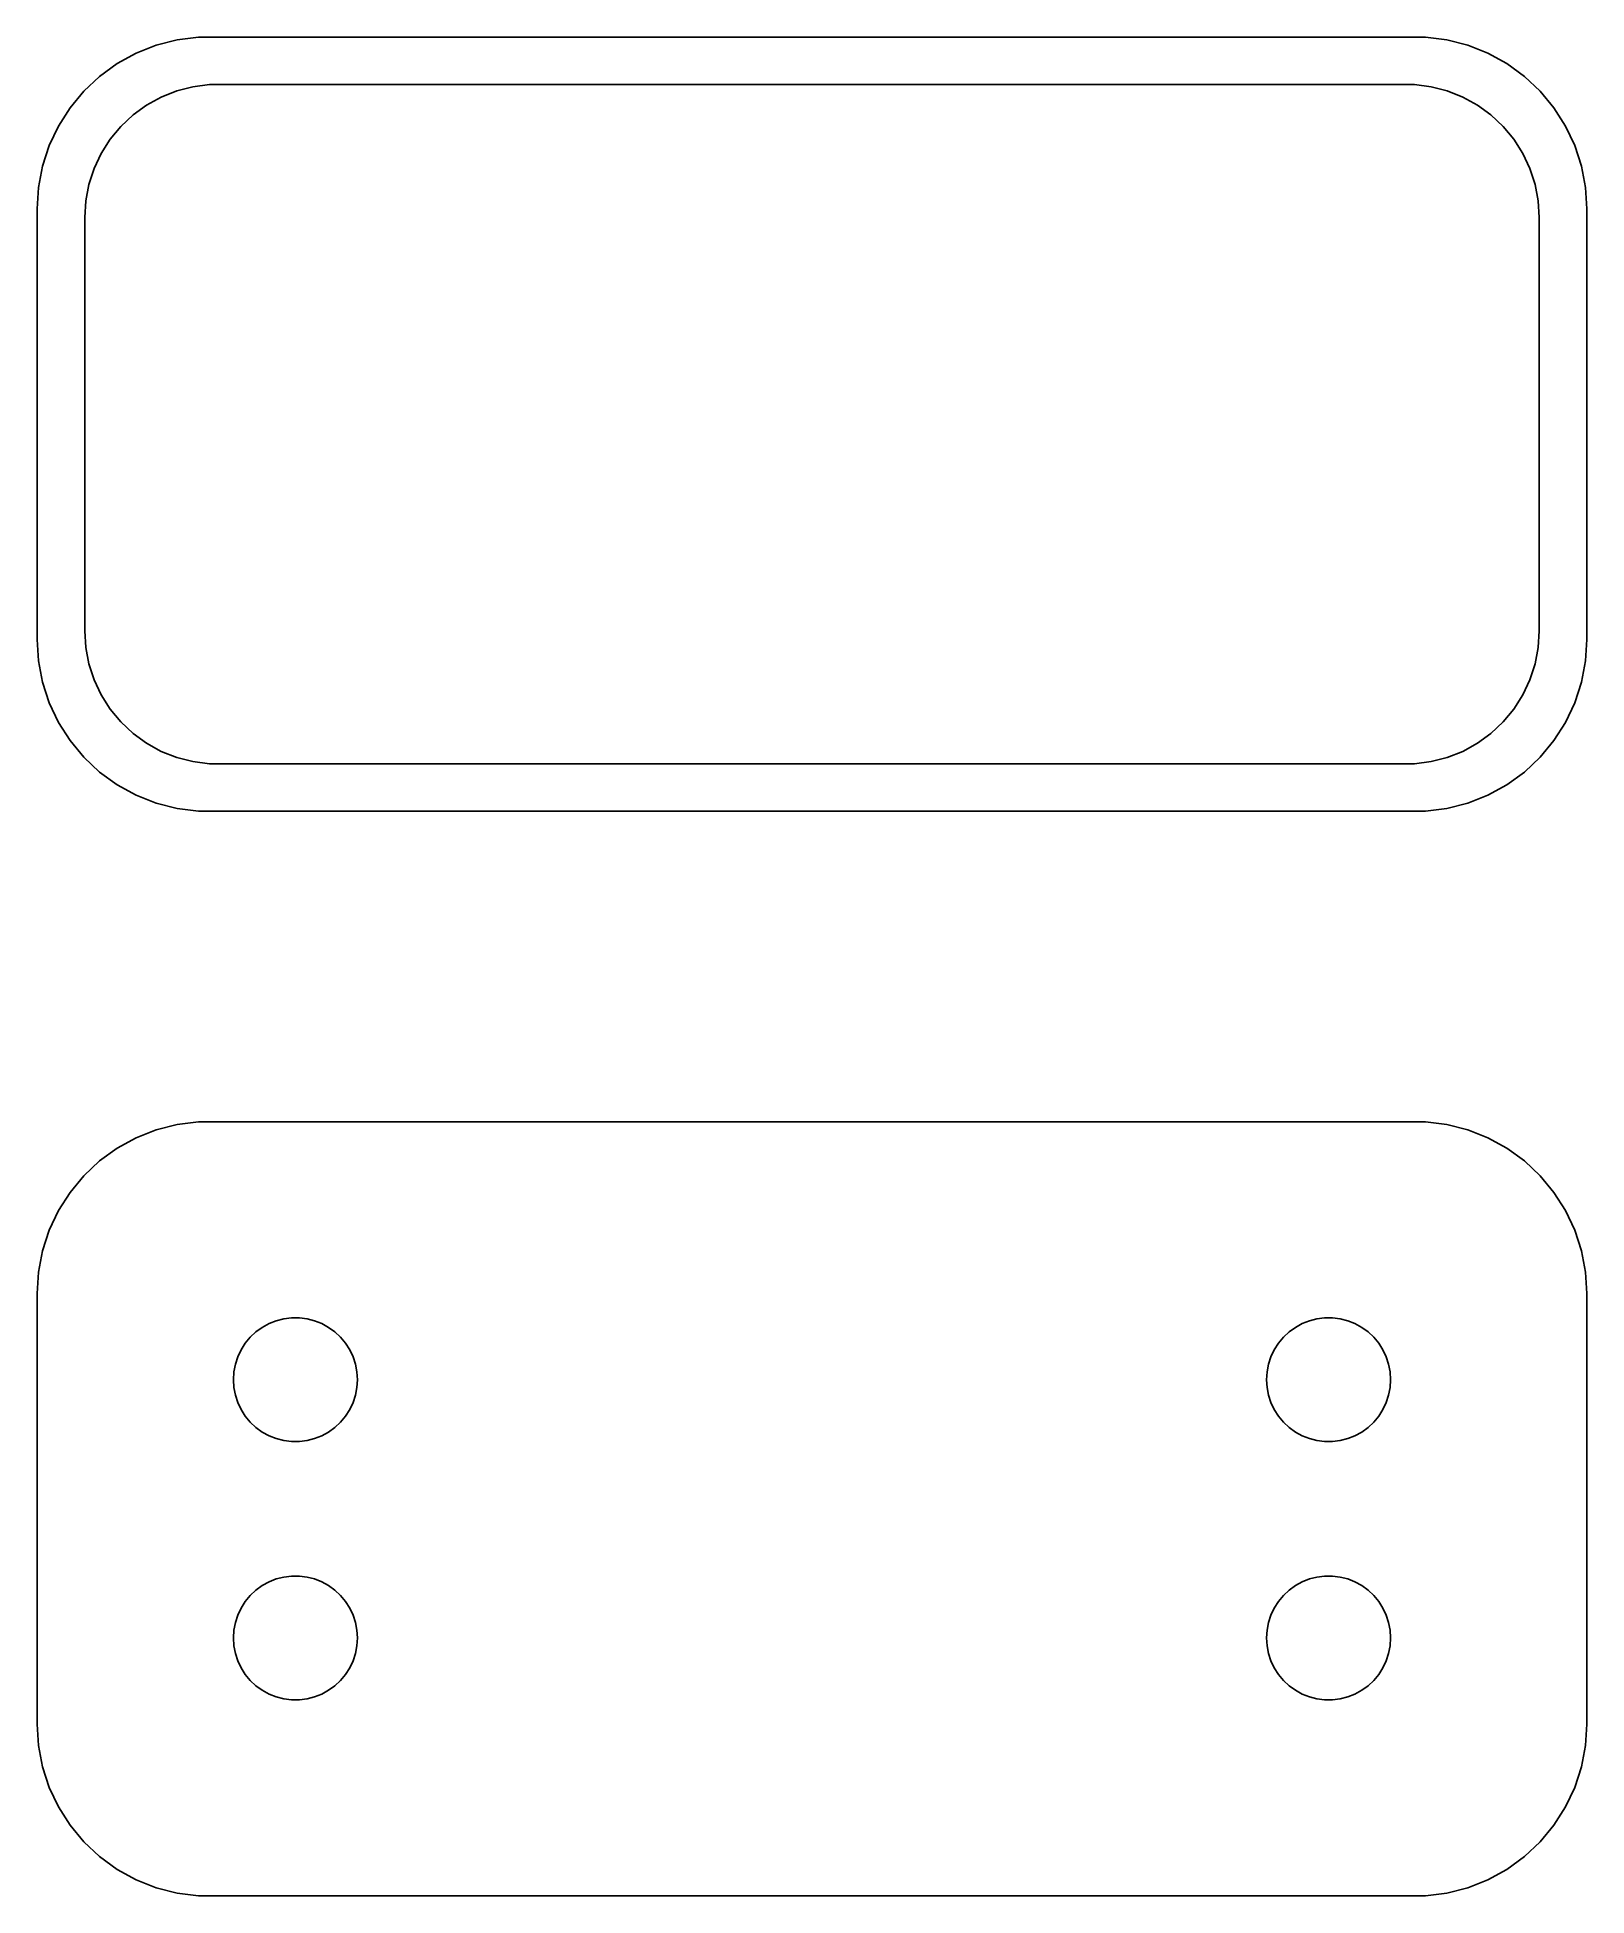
# Model space of a CAD drawing. Header units: metres. Extents: x -22.5 to 22.5, y 20.3 to 74.2.
import ezdxf

# ---------------------------------------------------------------- set-up
doc = ezdxf.new("R2010")
doc.units = ezdxf.units.M

msp = doc.modelspace()

# ---------------------------------------------------------------- linework, layer by layer
for p, q in [((-19.0451, 74.0053), (-19.6289, 73.7741)), ((-18.4369, 74.1614), (-19.0451, 74.0053)), ((-17.8139, 74.2401), (-18.4369, 74.1614)), ((17.8139, 74.2401), (-17.8139, 74.2401)), ((18.4369, 74.1614), (17.8139, 74.2401)), ((19.0451, 74.0053), (18.4369, 74.1614)), ((19.6289, 73.7741), (19.0451, 74.0053)), ((-20.1791, 73.4716), (-20.6871, 73.1026)), ((-19.6289, 73.7741), (-20.1791, 73.4716)), ((20.1791, 73.4716), (19.6289, 73.7741)), ((20.6871, 73.1026), (20.1791, 73.4716)), ((-20.6871, 73.1026), (-21.1448, 72.6727)), ((21.1448, 72.6727), (20.6871, 73.1026)), ((-21.1448, 72.6727), (-21.5451, 72.1889)), ((-19.3234, 72.2671), (-18.8975, 72.5012)), ((-18.8975, 72.5012), (-18.4457, 72.6801)), ((-18.4457, 72.6801), (-17.9751, 72.8009)), ((-17.9751, 72.8009), (-17.493, 72.8618)), ((-17.493, 72.8618), (17.493, 72.8618)), ((17.493, 72.8618), (17.9751, 72.8009)), ((17.9751, 72.8009), (18.4457, 72.6801)), ((18.4457, 72.6801), (18.8975, 72.5012)), ((18.8975, 72.5012), (19.3234, 72.2671)), ((21.5451, 72.1889), (21.1448, 72.6727)), ((-21.5451, 72.1889), (-21.8815, 71.6588)), ((-20.0707, 71.6488), (-19.7165, 71.9815)), ((-19.7165, 71.9815), (-19.3234, 72.2671)), ((19.3234, 72.2671), (19.7165, 71.9815)), ((19.7165, 71.9815), (20.0707, 71.6488)), ((21.8815, 71.6588), (21.5451, 72.1889)), ((-21.8815, 71.6588), (-22.1489, 71.0906)), ((-20.6408, 70.8641), (-20.3805, 71.2744)), ((-20.3805, 71.2744), (-20.0707, 71.6488)), ((20.0707, 71.6488), (20.3805, 71.2744)), ((20.3805, 71.2744), (20.6408, 70.8641)), ((22.1489, 71.0906), (21.8815, 71.6588)), ((-22.1489, 71.0906), (-22.3429, 70.4934)), ((-20.8477, 70.4244), (-20.6408, 70.8641)), ((20.6408, 70.8641), (20.8477, 70.4244)), ((22.3429, 70.4934), (22.1489, 71.0906)), ((-22.3429, 70.4934), (-22.4606, 69.8767)), ((-20.9979, 69.9623), (-20.8477, 70.4244)), ((20.8477, 70.4244), (20.9979, 69.9623)), ((22.4606, 69.8767), (22.3429, 70.4934)), ((-22.4606, 69.8767), (-22.5, 69.25)), ((-21.089, 69.485), (-20.9979, 69.9623)), ((20.9979, 69.9623), (21.089, 69.485)), ((22.5, 69.25), (22.4606, 69.8767)), ((-22.5, 69.25), (-22.5, 56.75)), ((-21.1195, 69), (-21.089, 69.485)), ((21.089, 69.485), (21.1195, 69)), ((22.5, 56.75), (22.5, 69.25)), ((-21.1195, 57), (-21.1195, 69)), ((21.1195, 69), (21.1195, 57)), ((-22.5, 56.75), (-22.4606, 56.1233)), ((-21.089, 56.515), (-21.1195, 57)), ((21.1195, 57), (21.089, 56.515)), ((22.4606, 56.1233), (22.5, 56.75)), ((-20.9979, 56.0377), (-21.089, 56.515)), ((21.089, 56.515), (20.9979, 56.0377)), ((-22.4606, 56.1233), (-22.3429, 55.5066)), ((-20.8477, 55.5756), (-20.9979, 56.0377)), ((20.9979, 56.0377), (20.8477, 55.5756)), ((22.3429, 55.5066), (22.4606, 56.1233)), ((-22.3429, 55.5066), (-22.1489, 54.9094)), ((-20.6408, 55.1359), (-20.8477, 55.5756)), ((-20.3805, 54.7256), (-20.6408, 55.1359)), ((20.6408, 55.1359), (20.3805, 54.7256)), ((20.8477, 55.5756), (20.6408, 55.1359)), ((22.1489, 54.9094), (22.3429, 55.5066)), ((-22.1489, 54.9094), (-21.8815, 54.3412)), ((-20.0707, 54.3512), (-20.3805, 54.7256)), ((20.3805, 54.7256), (20.0707, 54.3512)), ((21.8815, 54.3412), (22.1489, 54.9094)), ((-21.8815, 54.3412), (-21.5451, 53.8111)), ((-19.7165, 54.0185), (-20.0707, 54.3512)), ((-19.3234, 53.7329), (-19.7165, 54.0185)), ((19.7165, 54.0185), (19.3234, 53.7329)), ((20.0707, 54.3512), (19.7165, 54.0185)), ((21.5451, 53.8111), (21.8815, 54.3412)), ((-21.5451, 53.8111), (-21.1448, 53.3273)), ((-18.8975, 53.4988), (-19.3234, 53.7329)), ((-18.4457, 53.3199), (-18.8975, 53.4988)), ((18.8975, 53.4988), (18.4457, 53.3199)), ((19.3234, 53.7329), (18.8975, 53.4988)), ((21.1448, 53.3273), (21.5451, 53.8111)), ((-21.1448, 53.3273), (-20.6871, 52.8974)), ((-17.9751, 53.1991), (-18.4457, 53.3199)), ((-17.493, 53.1382), (-17.9751, 53.1991)), ((17.493, 53.1382), (-17.493, 53.1382)), ((17.9751, 53.1991), (17.493, 53.1382)), ((18.4457, 53.3199), (17.9751, 53.1991)), ((20.6871, 52.8974), (21.1448, 53.3273)), ((-20.6871, 52.8974), (-20.1791, 52.5284)), ((-20.1791, 52.5284), (-19.6289, 52.2259)), ((19.6289, 52.2259), (20.1791, 52.5284)), ((20.1791, 52.5284), (20.6871, 52.8974)), ((-19.6289, 52.2259), (-19.0451, 51.9947)), ((-19.0451, 51.9947), (-18.4369, 51.8386)), ((-18.4369, 51.8386), (-17.8139, 51.7599)), ((17.8139, 51.7599), (18.4369, 51.8386)), ((18.4369, 51.8386), (19.0451, 51.9947)), ((19.0451, 51.9947), (19.6289, 52.2259)), ((-17.8139, 51.7599), (17.8139, 51.7599)), ((-18.4369, 42.6614), (-19.0451, 42.5053)), ((-17.8139, 42.7401), (-18.4369, 42.6614)), ((17.8139, 42.7401), (-17.8139, 42.7401)), ((18.4369, 42.6614), (17.8139, 42.7401)), ((19.0451, 42.5053), (18.4369, 42.6614)), ((-19.6289, 42.2741), (-20.1791, 41.9716)), ((-19.0451, 42.5053), (-19.6289, 42.2741)), ((19.6289, 42.2741), (19.0451, 42.5053)), ((20.1791, 41.9716), (19.6289, 42.2741)), ((-20.6871, 41.6026), (-21.1448, 41.1727)), ((-20.1791, 41.9716), (-20.6871, 41.6026)), ((20.6871, 41.6026), (20.1791, 41.9716)), ((21.1448, 41.1727), (20.6871, 41.6026)), ((-21.1448, 41.1727), (-21.5451, 40.6889)), ((21.5451, 40.6889), (21.1448, 41.1727)), ((-21.5451, 40.6889), (-21.8815, 40.1588)), ((21.8815, 40.1588), (21.5451, 40.6889)), ((-21.8815, 40.1588), (-22.1489, 39.5906)), ((22.1489, 39.5906), (21.8815, 40.1588)), ((-22.1489, 39.5906), (-22.3429, 38.9934)), ((22.3429, 38.9934), (22.1489, 39.5906)), ((-22.3429, 38.9934), (-22.4606, 38.3767)), ((22.4606, 38.3767), (22.3429, 38.9934)), ((-22.4606, 38.3767), (-22.5, 37.75)), ((22.5, 37.75), (22.4606, 38.3767)), ((-22.5, 37.75), (-22.5, 25.25)), ((22.5, 25.25), (22.5, 37.75)), ((-16.1474, 36.6369), (-15.9645, 36.7698)), ((-15.9645, 36.7698), (-15.7664, 36.8787)), ((-15.7664, 36.8787), (-15.5562, 36.9619)), ((-15.5562, 36.9619), (-15.3373, 37.0181)), ((-15.3373, 37.0181), (-15.113, 37.0464)), ((-15.113, 37.0464), (-14.887, 37.0464)), ((-14.887, 37.0464), (-14.6627, 37.0181)), ((-14.6627, 37.0181), (-14.4438, 36.9619)), ((-14.4438, 36.9619), (-14.2336, 36.8787)), ((-14.2336, 36.8787), (-14.0355, 36.7698)), ((-14.0355, 36.7698), (-13.8526, 36.6369)), ((13.8526, 36.6369), (14.0355, 36.7698)), ((14.0355, 36.7698), (14.2336, 36.8787)), ((14.2336, 36.8787), (14.4438, 36.9619)), ((14.4438, 36.9619), (14.6627, 37.0181)), ((14.6627, 37.0181), (14.887, 37.0464)), ((14.887, 37.0464), (15.113, 37.0464)), ((15.113, 37.0464), (15.3373, 37.0181)), ((15.3373, 37.0181), (15.5562, 36.9619)), ((15.5562, 36.9619), (15.7664, 36.8787)), ((15.7664, 36.8787), (15.9645, 36.7698)), ((15.9645, 36.7698), (16.1474, 36.6369)), ((-16.5773, 36.1171), (-16.4562, 36.308)), ((-16.4562, 36.308), (-16.3121, 36.4822)), ((-16.3121, 36.4822), (-16.1474, 36.6369)), ((-13.8526, 36.6369), (-13.6879, 36.4822)), ((-13.6879, 36.4822), (-13.5438, 36.308)), ((-13.5438, 36.308), (-13.4226, 36.1171)), ((13.4226, 36.1171), (13.5438, 36.308)), ((13.5438, 36.308), (13.6879, 36.4822)), ((13.6879, 36.4822), (13.8526, 36.6369)), ((16.1474, 36.6369), (16.3121, 36.4822)), ((16.3121, 36.4822), (16.4562, 36.308)), ((16.4562, 36.308), (16.5773, 36.1171)), ((-16.7858, 35.4756), (-16.7434, 35.6976)), ((-16.7434, 35.6976), (-16.6736, 35.9126)), ((-16.6736, 35.9126), (-16.5773, 36.1171)), ((-13.4226, 36.1171), (-13.3264, 35.9126)), ((-13.3264, 35.9126), (-13.2565, 35.6976)), ((-13.2565, 35.6976), (-13.2142, 35.4756)), ((13.2142, 35.4756), (13.2565, 35.6976)), ((13.2565, 35.6976), (13.3264, 35.9126)), ((13.3264, 35.9126), (13.4226, 36.1171)), ((16.5773, 36.1171), (16.6736, 35.9126)), ((16.6736, 35.9126), (16.7434, 35.6976)), ((16.7434, 35.6976), (16.7858, 35.4756)), ((-16.8, 35.25), (-16.7858, 35.4756)), ((-16.7858, 35.0244), (-16.8, 35.25)), ((-13.2142, 35.4756), (-13.2, 35.25)), ((-13.2, 35.25), (-13.2142, 35.0244)), ((13.2, 35.25), (13.2142, 35.4756)), ((13.2142, 35.0244), (13.2, 35.25)), ((16.7858, 35.4756), (16.8, 35.25)), ((16.8, 35.25), (16.7858, 35.0244)), ((-16.7434, 34.8024), (-16.7858, 35.0244)), ((-16.6736, 34.5874), (-16.7434, 34.8024)), ((-16.5773, 34.3828), (-16.6736, 34.5874)), ((-13.3264, 34.5874), (-13.4226, 34.3828)), ((-13.2565, 34.8024), (-13.3264, 34.5874)), ((-13.2142, 35.0244), (-13.2565, 34.8024)), ((13.2565, 34.8024), (13.2142, 35.0244)), ((13.3264, 34.5874), (13.2565, 34.8024)), ((13.4226, 34.3828), (13.3264, 34.5874)), ((16.6736, 34.5874), (16.5773, 34.3828)), ((16.7434, 34.8024), (16.6736, 34.5874)), ((16.7858, 35.0244), (16.7434, 34.8024)), ((-16.4562, 34.192), (-16.5773, 34.3828)), ((-16.3121, 34.0178), (-16.4562, 34.192)), ((-16.1474, 33.8631), (-16.3121, 34.0178)), ((-13.6879, 34.0178), (-13.8526, 33.8631)), ((-13.5438, 34.192), (-13.6879, 34.0178)), ((-13.4226, 34.3828), (-13.5438, 34.192)), ((13.5438, 34.192), (13.4226, 34.3828)), ((13.6879, 34.0178), (13.5438, 34.192)), ((13.8526, 33.8631), (13.6879, 34.0178)), ((16.3121, 34.0178), (16.1474, 33.8631)), ((16.4562, 34.192), (16.3121, 34.0178)), ((16.5773, 34.3828), (16.4562, 34.192)), ((-15.9645, 33.7302), (-16.1474, 33.8631)), ((-15.7664, 33.6213), (-15.9645, 33.7302)), ((-15.5562, 33.5381), (-15.7664, 33.6213)), ((-15.3373, 33.4819), (-15.5562, 33.5381)), ((-15.113, 33.4536), (-15.3373, 33.4819)), ((-14.6627, 33.4819), (-14.887, 33.4536)), ((-14.4438, 33.5381), (-14.6627, 33.4819)), ((-14.2336, 33.6213), (-14.4438, 33.5381)), ((-14.0355, 33.7302), (-14.2336, 33.6213)), ((-13.8526, 33.8631), (-14.0355, 33.7302)), ((14.0355, 33.7302), (13.8526, 33.8631)), ((14.2336, 33.6213), (14.0355, 33.7302)), ((14.4438, 33.5381), (14.2336, 33.6213)), ((14.6627, 33.4819), (14.4438, 33.5381)), ((14.887, 33.4536), (14.6627, 33.4819)), ((15.3373, 33.4819), (15.113, 33.4536)), ((15.5562, 33.5381), (15.3373, 33.4819)), ((15.7664, 33.6213), (15.5562, 33.5381)), ((15.9645, 33.7302), (15.7664, 33.6213)), ((16.1474, 33.8631), (15.9645, 33.7302)), ((-14.887, 33.4536), (-15.113, 33.4536)), ((15.113, 33.4536), (14.887, 33.4536)), ((-16.1474, 29.1369), (-15.9645, 29.2698)), ((-15.9645, 29.2698), (-15.7664, 29.3787)), ((-15.7664, 29.3787), (-15.5562, 29.4619)), ((-15.5562, 29.4619), (-15.3373, 29.5181)), ((-15.3373, 29.5181), (-15.113, 29.5464)), ((-15.113, 29.5464), (-14.887, 29.5464)), ((-14.887, 29.5464), (-14.6627, 29.5181)), ((-14.6627, 29.5181), (-14.4438, 29.4619)), ((-14.4438, 29.4619), (-14.2336, 29.3787)), ((-14.2336, 29.3787), (-14.0355, 29.2698)), ((-14.0355, 29.2698), (-13.8526, 29.1369)), ((13.8526, 29.1369), (14.0355, 29.2698)), ((14.0355, 29.2698), (14.2336, 29.3787)), ((14.2336, 29.3787), (14.4438, 29.4619)), ((14.4438, 29.4619), (14.6627, 29.5181)), ((14.6627, 29.5181), (14.887, 29.5464)), ((14.887, 29.5464), (15.113, 29.5464)), ((15.113, 29.5464), (15.3373, 29.5181)), ((15.3373, 29.5181), (15.5562, 29.4619)), ((15.5562, 29.4619), (15.7664, 29.3787)), ((15.7664, 29.3787), (15.9645, 29.2698)), ((15.9645, 29.2698), (16.1474, 29.1369)), ((-16.6736, 28.4126), (-16.5773, 28.6172)), ((-16.5773, 28.6172), (-16.4562, 28.808)), ((-16.4562, 28.808), (-16.3121, 28.9822)), ((-16.3121, 28.9822), (-16.1474, 29.1369)), ((-13.8526, 29.1369), (-13.6879, 28.9822)), ((-13.6879, 28.9822), (-13.5438, 28.808)), ((-13.5438, 28.808), (-13.4226, 28.6172)), ((-13.4226, 28.6172), (-13.3264, 28.4126)), ((13.3264, 28.4126), (13.4226, 28.6172)), ((13.4226, 28.6172), (13.5438, 28.808)), ((13.5438, 28.808), (13.6879, 28.9822)), ((13.6879, 28.9822), (13.8526, 29.1369)), ((16.1474, 29.1369), (16.3121, 28.9822)), ((16.3121, 28.9822), (16.4562, 28.808)), ((16.4562, 28.808), (16.5773, 28.6172)), ((16.5773, 28.6172), (16.6736, 28.4126)), ((-16.7858, 27.9756), (-16.7434, 28.1976)), ((-16.7434, 28.1976), (-16.6736, 28.4126)), ((-13.3264, 28.4126), (-13.2565, 28.1976)), ((-13.2565, 28.1976), (-13.2142, 27.9756)), ((13.2142, 27.9756), (13.2565, 28.1976)), ((13.2565, 28.1976), (13.3264, 28.4126)), ((16.6736, 28.4126), (16.7434, 28.1976)), ((16.7434, 28.1976), (16.7858, 27.9756)), ((-16.8, 27.75), (-16.7858, 27.9756)), ((-16.7858, 27.5244), (-16.8, 27.75)), ((-13.2142, 27.9756), (-13.2, 27.75)), ((-13.2, 27.75), (-13.2142, 27.5244)), ((13.2, 27.75), (13.2142, 27.9756)), ((13.2142, 27.5244), (13.2, 27.75)), ((16.7858, 27.9756), (16.8, 27.75)), ((16.8, 27.75), (16.7858, 27.5244)), ((-16.7434, 27.3024), (-16.7858, 27.5244)), ((-16.6736, 27.0874), (-16.7434, 27.3024)), ((-16.5773, 26.8829), (-16.6736, 27.0874)), ((-13.3264, 27.0874), (-13.4226, 26.8829)), ((-13.2565, 27.3024), (-13.3264, 27.0874)), ((-13.2142, 27.5244), (-13.2565, 27.3024)), ((13.2565, 27.3024), (13.2142, 27.5244)), ((13.3264, 27.0874), (13.2565, 27.3024)), ((13.4226, 26.8829), (13.3264, 27.0874)), ((16.6736, 27.0874), (16.5773, 26.8829)), ((16.7434, 27.3024), (16.6736, 27.0874)), ((16.7858, 27.5244), (16.7434, 27.3024)), ((-16.4562, 26.692), (-16.5773, 26.8829)), ((-16.3121, 26.5178), (-16.4562, 26.692)), ((-16.1474, 26.3631), (-16.3121, 26.5178)), ((-13.6879, 26.5178), (-13.8526, 26.3631)), ((-13.5438, 26.692), (-13.6879, 26.5178)), ((-13.4226, 26.8829), (-13.5438, 26.692)), ((13.5438, 26.692), (13.4226, 26.8829)), ((13.6879, 26.5178), (13.5438, 26.692)), ((13.8526, 26.3631), (13.6879, 26.5178)), ((16.3121, 26.5178), (16.1474, 26.3631)), ((16.4562, 26.692), (16.3121, 26.5178)), ((16.5773, 26.8829), (16.4562, 26.692)), ((-15.9645, 26.2302), (-16.1474, 26.3631)), ((-15.7664, 26.1213), (-15.9645, 26.2302)), ((-15.5562, 26.0381), (-15.7664, 26.1213)), ((-15.3373, 25.9819), (-15.5562, 26.0381)), ((-15.113, 25.9536), (-15.3373, 25.9819)), ((-14.887, 25.9536), (-15.113, 25.9536)), ((-14.6627, 25.9819), (-14.887, 25.9536)), ((-14.4438, 26.0381), (-14.6627, 25.9819)), ((-14.2336, 26.1213), (-14.4438, 26.0381)), ((-14.0355, 26.2302), (-14.2336, 26.1213)), ((-13.8526, 26.3631), (-14.0355, 26.2302)), ((14.0355, 26.2302), (13.8526, 26.3631)), ((14.2336, 26.1213), (14.0355, 26.2302)), ((14.4438, 26.0381), (14.2336, 26.1213)), ((14.6627, 25.9819), (14.4438, 26.0381)), ((14.887, 25.9536), (14.6627, 25.9819)), ((15.113, 25.9536), (14.887, 25.9536)), ((15.3373, 25.9819), (15.113, 25.9536)), ((15.5562, 26.0381), (15.3373, 25.9819)), ((15.7664, 26.1213), (15.5562, 26.0381)), ((15.9645, 26.2302), (15.7664, 26.1213)), ((16.1474, 26.3631), (15.9645, 26.2302)), ((-22.5, 25.25), (-22.4606, 24.6233)), ((22.4606, 24.6233), (22.5, 25.25)), ((-22.4606, 24.6233), (-22.3429, 24.0066)), ((22.3429, 24.0066), (22.4606, 24.6233)), ((-22.3429, 24.0066), (-22.1489, 23.4094)), ((22.1489, 23.4094), (22.3429, 24.0066)), ((-22.1489, 23.4094), (-21.8815, 22.8412)), ((21.8815, 22.8412), (22.1489, 23.4094)), ((-21.8815, 22.8412), (-21.5451, 22.3111)), ((21.5451, 22.3111), (21.8815, 22.8412)), ((-21.5451, 22.3111), (-21.1448, 21.8273)), ((21.1448, 21.8273), (21.5451, 22.3111)), ((-21.1448, 21.8273), (-20.6871, 21.3974)), ((20.6871, 21.3974), (21.1448, 21.8273)), ((-20.6871, 21.3974), (-20.1791, 21.0284)), ((20.1791, 21.0284), (20.6871, 21.3974)), ((-20.1791, 21.0284), (-19.6289, 20.7259)), ((-19.6289, 20.7259), (-19.0451, 20.4947)), ((19.0451, 20.4947), (19.6289, 20.7259)), ((19.6289, 20.7259), (20.1791, 21.0284)), ((-19.0451, 20.4947), (-18.4369, 20.3386)), ((-18.4369, 20.3386), (-17.8139, 20.2599)), ((-17.8139, 20.2599), (17.8139, 20.2599)), ((17.8139, 20.2599), (18.4369, 20.3386)), ((18.4369, 20.3386), (19.0451, 20.4947))]:
    msp.add_line(p, q)

doc.saveas('drawing.dxf')
